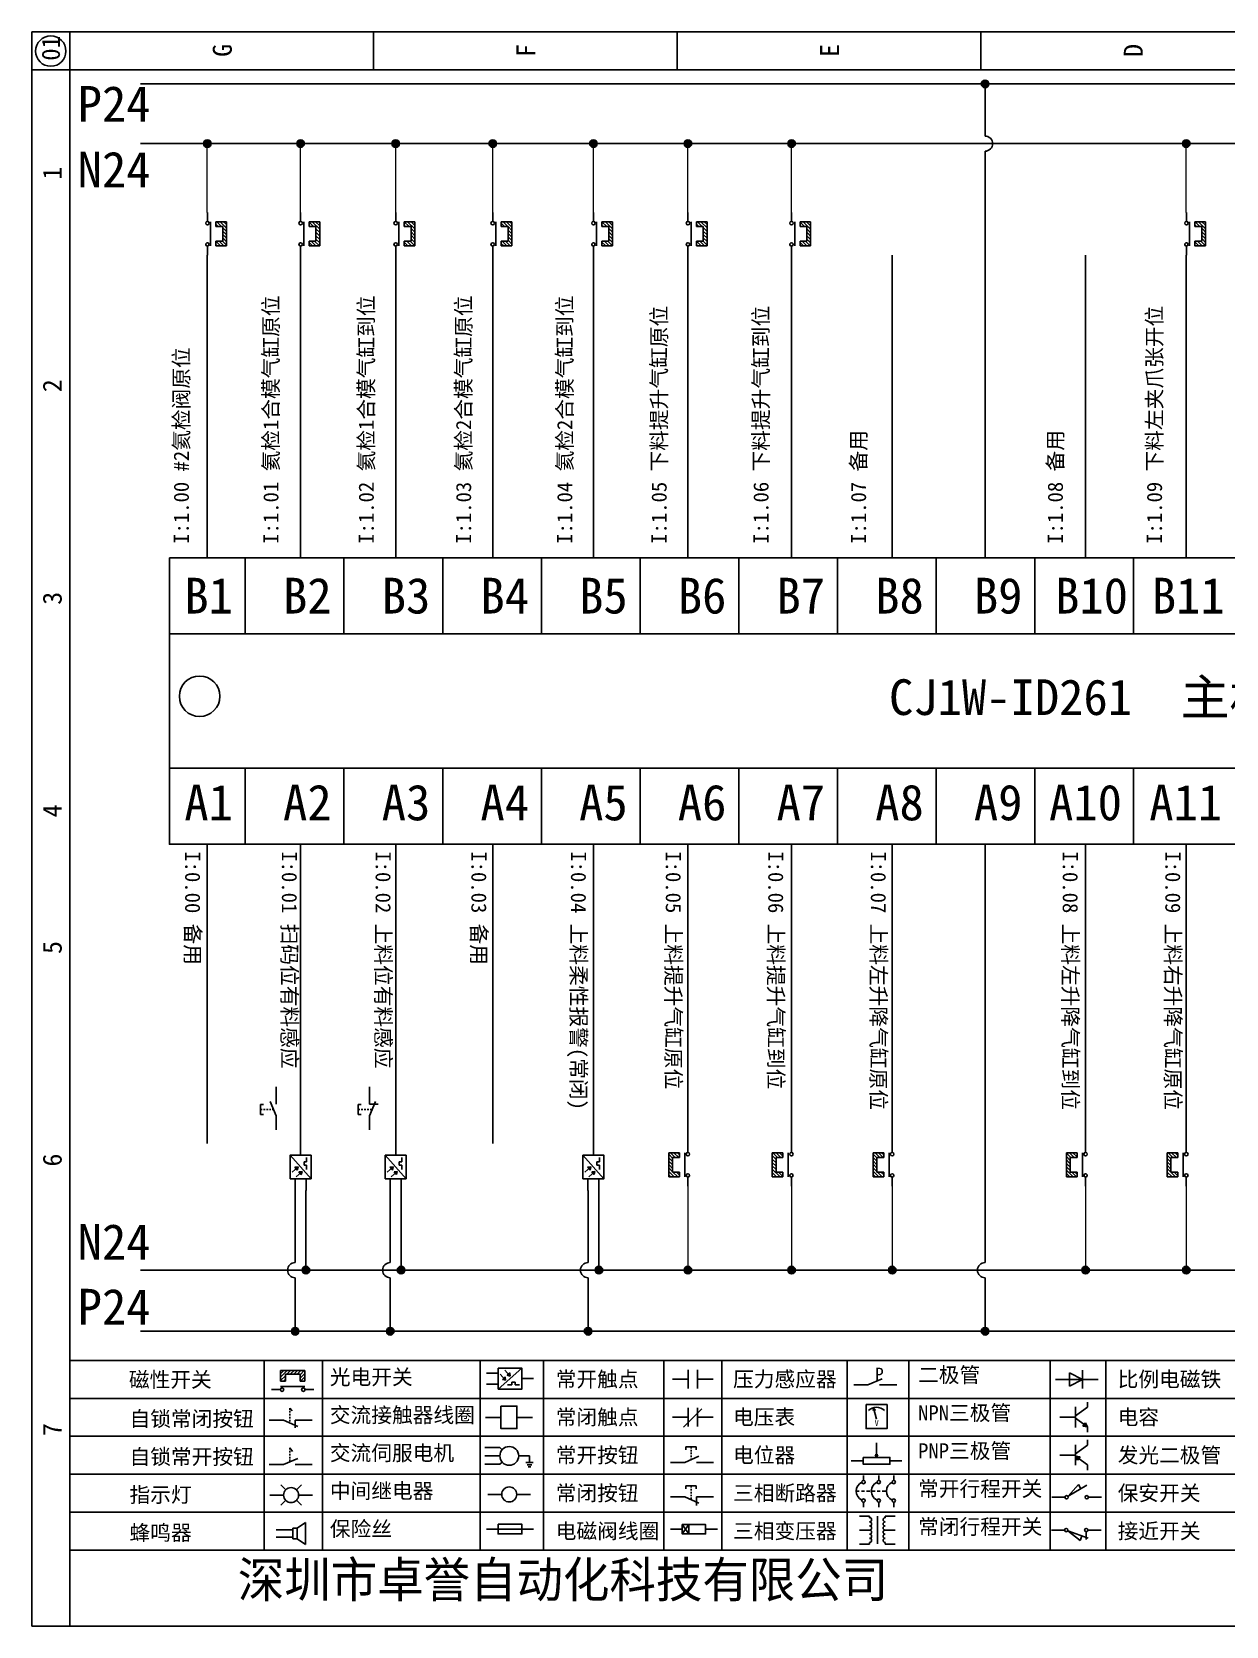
# Model space of a CAD drawing. Extents: x -5838 to -2107, y -921 to 708.
# Drawn here: x -4790.3 to -4633, y -530.6 to -320.6 of the extents above; entities that cross this region are included whole.
import ezdxf

# ---------------------------------------------------------------- set-up
doc = ezdxf.new("R2010")
doc.units = 0
doc.header["$MEASUREMENT"] = 0
doc.styles.add('汉字', font='')
doc.styles.get('汉字').set_extended_font_data('新宋体')

# ---------------------------------------------------------------- blocks, each defined once
blk = doc.blocks.new('磁性开关')
at = {"linetype": 'ByBlock'}
h = blk.add_hatch(dxfattribs=at)
h.set_pattern_fill('ANSI31', color=256, scale=0.1, style=0)
h.set_pattern_definition([(45, (0, 0), (-0.224506403, 0.224506403), [])])
h.paths.add_polyline_path([(-1907.69, -775.29), (-1910.88, -775.29), (-1910.88, -776.69), (-1910.25, -776.69), (-1910.25, -775.79), (-1908.31, -775.79), (-1908.31, -776.69), (-1907.69, -776.69)])
for p, q in [((-1910.88, -776.69), (-1910.88, -775.29)), ((-1910.88, -775.29), (-1907.69, -775.29)), ((-1910.88, -776.69), (-1910.25, -776.69)), ((-1910.25, -776.69), (-1910.25, -775.79)), ((-1910.25, -775.79), (-1908.31, -775.79)), ((-1908.31, -776.69), (-1908.31, -775.79)), ((-1908.31, -776.69), (-1907.69, -776.69)), ((-1907.69, -775.29), (-1907.69, -776.69)), ((-1910.91, -777.81), (-1912.09, -777.81)), ((-1910.88, -777.39), (-1907.69, -777.39)), ((-1907.66, -777.81), (-1906.48, -777.81))]:
    blk.add_line(p, q, dxfattribs=at)
for centre in [(-1910.68, -777.81), (-1907.88, -777.81)]:
    blk.add_circle(centre, 0.225, dxfattribs=at)
blk = doc.blocks.new('*U101')
at = {"linetype": 'ByBlock'}
for p, q in [((-1909.23, -780.45), (-1909.23, -780.67)), ((-1909.23, -780.45), (-1908.92, -780.84)), ((-1909.23, -780.84), (-1909.23, -781.05)), ((-1911.92, -782.07), (-1910.06, -782.07)), ((-1910.06, -782.07), (-1908.18, -782.88)), ((-1909.23, -781.23), (-1909.23, -781.44)), ((-1909.23, -781.61), (-1909.23, -781.83)), ((-1909.23, -782), (-1909.23, -782.21)), ((-1909.23, -782.38), (-1909.23, -782.43)), ((-1908.52, -783.07), (-1908.52, -782.07)), ((-1906.25, -782.07), (-1908.52, -782.07))]:
    blk.add_line(p, q, dxfattribs=at)
blk = doc.blocks.new('*U102')
at = {"linetype": 'ByBlock'}
for p, q in [((-1908.88, -791.17), (-1909.23, -790.71)), ((-1909.23, -790.71), (-1909.23, -790.92)), ((-1909.23, -791.09), (-1909.23, -791.31)), ((-1909.23, -791.48), (-1909.23, -791.69)), ((-1911.92, -792.89), (-1910.06, -792.89)), ((-1910.06, -792.89), (-1908.18, -792.08)), ((-1909.23, -791.86), (-1909.23, -792.08)), ((-1909.23, -792.25), (-1909.23, -792.47)), ((-1906.25, -792.89), (-1908.52, -792.89))]:
    blk.add_line(p, q, dxfattribs=at)
blk = doc.blocks.new('蜂鸣器')
at = {"linetype": 'ByBlock'}
for p, q in [((-1907.17, -795.53), (-1908.25, -796.26)), ((-1907.17, -795.53), (-1907.17, -798.41)), ((-1908.8, -796.48), (-1911.01, -796.48)), ((-1908.8, -797.46), (-1911.01, -797.46)), ((-1908.25, -796.26), (-1908.8, -796.26)), ((-1908.8, -797.68), (-1908.8, -796.26)), ((-1908.25, -797.68), (-1908.8, -797.68)), ((-1908.25, -797.68), (-1908.25, -796.26)), ((-1907.17, -798.41), (-1908.25, -797.68))]:
    blk.add_line(p, q, dxfattribs=at)
blk = doc.blocks.new('指示灯')
at = {"linetype": 'ByBlock'}
for p, q in [((-1854.25, -776.92), (-1856.06, -776.92)), ((-1854.62, -775.59), (-1853.97, -776.23)), ((-1851.9, -775.59), (-1852.54, -776.23)), ((-1852.26, -776.92), (-1850.45, -776.92)), ((-1854.62, -778.25), (-1853.97, -777.61)), ((-1851.9, -778.25), (-1852.54, -777.61))]:
    blk.add_line(p, q, dxfattribs=at)
blk.add_circle((-1853.26, -776.92), 0.992, dxfattribs=at)
blk = doc.blocks.new('光电开关')
at = {"linetype": 'ByBlock'}
h = blk.add_hatch(dxfattribs=at)
h.set_pattern_fill('ANSI31', color=256, scale=0.01, style=0)
h.set_pattern_definition([(45, (0.172267, 0), (-0.0224506403, 0.0224506403), [])])
h.paths.add_polyline_path([(-1882.44, -776.34), (-1882.5, -775.91), (-1882.68, -776.07)])
h.paths.add_polyline_path([(-1882.44, -776.34), (-1882.68, -776.07), (-1882.86, -776.23)])
h.paths.add_polyline_path([(-1883.11, -776.45), (-1883.29, -776.61), (-1883.05, -776.88)])
h.paths.add_polyline_path([(-1883.29, -776.61), (-1883.47, -776.77), (-1883.05, -776.88)])
for p, q in [((-1884.01, -775.96), (-1885.56, -775.96)), ((-1880.91, -775.3), (-1884.01, -778.05)), ((-1883.75, -776.09), (-1883.05, -776.88)), ((-1883.11, -776.45), (-1883.47, -776.77)), ((-1883.05, -776.88), (-1883.47, -776.77)), ((-1883.14, -775.55), (-1882.44, -776.34)), ((-1883.05, -776.88), (-1883.11, -776.45)), ((-1882.5, -775.91), (-1882.86, -776.23)), ((-1882.44, -776.34), (-1882.86, -776.23)), ((-1882.44, -776.34), (-1882.5, -775.91)), ((-1879.37, -776.67), (-1880.91, -776.67)), ((-1884.01, -777.39), (-1885.56, -777.39)), ((-1882.78, -777.47), (-1882.23, -777.47)), ((-1882.23, -777.47), (-1882.23, -777.14)), ((-1882.23, -777.14), (-1881.78, -777.14)), ((-1881.78, -777.47), (-1881.78, -777.14)), ((-1881.23, -777.47), (-1881.78, -777.47))]:
    blk.add_line(p, q, dxfattribs=at)
blk.add_lwpolyline([(-1884.01, -775.3), (-1880.91, -775.3), (-1880.91, -778.05), (-1884.01, -778.05)], close=True, dxfattribs=at)
blk = doc.blocks.new('交流接触器线圈')
at = {"linetype": 'ByBlock'}
for p, q in [((-1880.82, -781.77), (-1882.87, -781.77)), ((-1878.72, -781.77), (-1876.67, -781.77))]:
    blk.add_line(p, q, dxfattribs=at)
blk.add_lwpolyline([(-1880.82, -780.28), (-1878.72, -780.28), (-1878.72, -783.26), (-1880.82, -783.26)], close=True, dxfattribs=at)
blk = doc.blocks.new('交流伺服电机')
at = {"linetype": 'ByBlock'}
for p, q in [((-1880.97, -785.75), (-1882.94, -785.75)), ((-1880.97, -786.85), (-1882.94, -786.85)), ((-1880.97, -785.75), (-1880.65, -786.03)), ((-1878.49, -786.85), (-1877.07, -786.85)), ((-1877.07, -786.85), (-1877.07, -787.72)), ((-1880.97, -787.94), (-1882.94, -787.94)), ((-1880.97, -787.94), (-1880.65, -787.67)), ((-1877.54, -787.72), (-1876.59, -787.72)), ((-1877.38, -788.01), (-1876.75, -788.01)), ((-1877.23, -788.29), (-1876.9, -788.29))]:
    blk.add_line(p, q, dxfattribs=at)
blk.add_circle((-1879.73, -786.85), 1.24, dxfattribs=at)
blk = doc.blocks.new('中间继电器')
at = {"linetype": 'ByBlock'}
for p, q in [((-1880.72, -791.92), (-1882.54, -791.92)), ((-1878.74, -791.92), (-1876.92, -791.92))]:
    blk.add_line(p, q, dxfattribs=at)
blk.add_circle((-1879.73, -791.92), 0.992, dxfattribs=at)
blk = doc.blocks.new('保险丝')
at = {"linetype": 'ByBlock'}
blk.add_line((-1882.72, -796.49), (-1876.55, -796.49), dxfattribs=at)
blk.add_lwpolyline([(-1881.2, -795.86), (-1878.06, -795.86), (-1878.06, -797.12), (-1881.2, -797.12)], close=True, dxfattribs=at)
blk = doc.blocks.new('常开按钮')
at = {"linetype": 'ByBlock'}
for p, q in [((-1910.06, -787.73), (-1908.18, -786.93)), ((-1909.9, -785.68), (-1908.56, -785.68)), ((-1909.9, -785.68), (-1909.9, -786.07)), ((-1909.23, -785.68), (-1909.23, -785.89)), ((-1909.23, -786.06), (-1909.23, -786.28)), ((-1909.23, -786.45), (-1909.23, -786.67)), ((-1909.23, -786.84), (-1909.23, -787.05)), ((-1909.23, -787.22), (-1909.23, -787.38)), ((-1908.56, -785.68), (-1908.56, -786.07)), ((-1911.92, -787.73), (-1910.06, -787.73)), ((-1906.25, -787.73), (-1908.52, -787.73))]:
    blk.add_line(p, q, dxfattribs=at)
blk = doc.blocks.new('常开触点')
at = {"linetype": 'ByBlock'}
for p, q in [((-1853.82, -782.99), (-1853.82, -780.56)), ((-1852.6, -782.99), (-1852.6, -780.56)), ((-1853.82, -781.77), (-1855.88, -781.77)), ((-1852.6, -781.77), (-1850.55, -781.77))]:
    blk.add_line(p, q, dxfattribs=at)
blk = doc.blocks.new('常闭触点')
at = {"linetype": 'ByBlock'}
for p, q in [((-1853.82, -786.77), (-1855.88, -786.77)), ((-1852.01, -785.66), (-1854.43, -788.1)), ((-1853.82, -787.99), (-1853.82, -785.56)), ((-1852.6, -787.99), (-1852.6, -785.56)), ((-1852.6, -786.77), (-1850.55, -786.77))]:
    blk.add_line(p, q, dxfattribs=at)
blk = doc.blocks.new('常闭按钮')
at = {"linetype": 'ByBlock'}
for p, q in [((-1854.11, -790.83), (-1852.77, -790.83)), ((-1854.11, -790.83), (-1854.11, -791.22)), ((-1853.44, -790.83), (-1853.44, -791.04)), ((-1853.44, -791.21), (-1853.44, -791.43)), ((-1853.44, -791.6), (-1853.44, -791.82)), ((-1852.77, -790.83), (-1852.77, -791.22)), ((-1856.13, -792.28), (-1854.28, -792.28)), ((-1854.28, -792.28), (-1852.4, -793.09)), ((-1853.44, -791.99), (-1853.44, -792.2)), ((-1853.44, -792.37), (-1853.44, -792.53)), ((-1850.47, -792.28), (-1852.73, -792.28)), ((-1852.73, -792.28), (-1852.73, -793.43))]:
    blk.add_line(p, q, dxfattribs=at)
blk = doc.blocks.new('电磁阀线圈')
at = {"linetype": 'ByBlock'}
for p, q in [((-1854.61, -796.54), (-1856.17, -796.54)), ((-1854.61, -795.92), (-1853.75, -797.16)), ((-1853.75, -795.92), (-1854.61, -797.16)), ((-1853.75, -795.92), (-1853.75, -797.16)), ((-1851.53, -796.54), (-1849.97, -796.54))]:
    blk.add_line(p, q, dxfattribs=at)
blk.add_lwpolyline([(-1854.61, -795.92), (-1851.53, -795.92), (-1851.53, -797.16), (-1854.61, -797.16)], close=True, dxfattribs=at)
blk = doc.blocks.new('电压表')
at = {"linetype": 'ByBlock'}
for p, q in [((-1814.84, -780.75), (-1814.91, -781.13)), ((-1814.6, -781.05), (-1814.91, -781.13)), ((-1814.84, -780.75), (-1814.46, -782.26)), ((-1814.84, -780.75), (-1814.6, -781.05))]:
    blk.add_line(p, q, dxfattribs=at)
blk.add_lwpolyline([(-1815.84, -780.34), (-1813.07, -780.34), (-1813.07, -783.49), (-1815.84, -783.49)], close=True, dxfattribs=at)
blk.add_arc((-1814.46, -782.26), 1.56, 46.8313, 133.1687, dxfattribs=at)
at = {"linetype": 'ByBlock', "insert": (-1814.7, -782.39), "char_height": 0.75, "width": 0.6768, "attachment_point": 1}
blk.add_mtext('V', dxfattribs=at)
blk = doc.blocks.new('电位器')
at = {"linetype": 'ByBlock'}
for p, q in [((-1814.45, -787.3), (-1814.45, -785.39)), ((-1814.45, -787.3), (-1814.62, -786.96)), ((-1814.62, -786.96), (-1814.27, -786.96)), ((-1814.45, -787.3), (-1814.27, -786.96)), ((-1816.21, -787.75), (-1817.79, -787.75)), ((-1812.68, -787.75), (-1811.1, -787.75))]:
    blk.add_line(p, q, dxfattribs=at)
blk.add_lwpolyline([(-1816.21, -787.3), (-1812.68, -787.3), (-1812.68, -788.2), (-1816.21, -788.2)], close=True, dxfattribs=at)
blk = doc.blocks.new('三相断路器')
at = {"linetype": 'ByBlock'}
for p, q in [((-1816.17, -790.33), (-1816.17, -789.7)), ((-1814.17, -790.33), (-1814.17, -789.7)), ((-1812.18, -790.33), (-1812.18, -789.7)), ((-1817.14, -791.74), (-1816.72, -791.74)), ((-1816.45, -791.74), (-1816.03, -791.74)), ((-1816.17, -793.19), (-1816.17, -793.83)), ((-1815.76, -791.74), (-1815.34, -791.74)), ((-1815.07, -791.74), (-1814.65, -791.74)), ((-1814.38, -791.74), (-1813.96, -791.74)), ((-1814.17, -793.19), (-1814.17, -793.83)), ((-1813.69, -791.74), (-1813.27, -791.74)), ((-1812.18, -793.19), (-1812.18, -793.83))]:
    blk.add_line(p, q, dxfattribs=at)
for centre in [(-1816.17, -790.55), (-1814.17, -790.55), (-1812.18, -790.55), (-1816.17, -792.98), (-1814.17, -792.98), (-1812.18, -792.98)]:
    blk.add_circle(centre, 0.219, dxfattribs=at)
for centre in [(-1815.81, -791.74), (-1813.82, -791.74), (-1811.83, -791.74)]:
    blk.add_arc(centre, 1.32, 115.5791, 244.4209, dxfattribs=at)
blk = doc.blocks.new('三相变压器')
at = {"linetype": 'ByBlock'}
for p, q in [((-1816.69, -795.03), (-1815.37, -795.03)), ((-1815.37, -795.03), (-1815.37, -795.24)), ((-1814.34, -798.7), (-1814.34, -795.04)), ((-1812, -795.03), (-1813.32, -795.03)), ((-1813.32, -795.03), (-1813.32, -795.24)), ((-1816.69, -796.87), (-1815.37, -796.87)), ((-1812, -796.87), (-1813.32, -796.87)), ((-1816.69, -798.71), (-1815.37, -798.71)), ((-1815.37, -798.71), (-1815.37, -798.5)), ((-1813.32, -798.71), (-1813.32, -798.5)), ((-1812, -798.71), (-1813.32, -798.71))]:
    blk.add_line(p, q, dxfattribs=at)
for centre, start, end in [((-1815.37, -795.51), 270, 90), ((-1815.37, -796.06), 270, 90), ((-1813.32, -795.51), 90, 270), ((-1813.32, -796.06), 90, 270), ((-1815.37, -796.6), 270, 90), ((-1815.37, -797.14), 270, 90), ((-1815.37, -797.68), 270, 90), ((-1815.37, -798.23), 270, 90), ((-1813.32, -796.6), 90, 270), ((-1813.32, -797.14), 90, 270), ((-1813.32, -797.68), 90, 270), ((-1813.32, -798.23), 90, 270)]:
    blk.add_arc(centre, 0.271, start, end, dxfattribs=at)
blk = doc.blocks.new('压力感应器')
at = {"linetype": 'ByBlock'}
for p, q in [((-1815.59, -777.73), (-1813.71, -776.93)), ((-1817.44, -777.73), (-1815.59, -777.73)), ((-1811.78, -777.73), (-1814.05, -777.73))]:
    blk.add_line(p, q, dxfattribs=at)
at = {"linetype": 'ByBlock', "insert": (-1814.65, -775.48), "char_height": 1.68, "width": 1.2242, "attachment_point": 1}
blk.add_mtext('{\\fNSimSun|b0|i0|c134|p49;P}', dxfattribs=at)
blk = doc.blocks.new('二极管')
at = {"linetype": 'ByBlock'}
for p, q in [((-1787.52, -776.77), (-1781.92, -776.77)), ((-1783.97, -776.77), (-1785.69, -775.9)), ((-1785.69, -775.9), (-1785.69, -777.65)), ((-1783.97, -776.77), (-1785.69, -777.65)), ((-1783.97, -777.99), (-1783.97, -775.56))]:
    blk.add_line(p, q, dxfattribs=at)
blk = doc.blocks.new('NPN三极管')
at = {"linetype": 'ByBlock'}
for p, q in [((-1785.73, -780.61), (-1785.73, -783.32)), ((-1785.73, -781.82), (-1784.15, -780.66)), ((-1784.15, -780.66), (-1784.15, -779.98)), ((-1785.73, -781.97), (-1787.81, -781.97)), ((-1785.73, -782.11), (-1784.15, -783.27)), ((-1784.41, -782.73), (-1784.74, -783.18)), ((-1784.15, -783.27), (-1784.74, -783.18)), ((-1784.15, -783.27), (-1784.41, -782.73)), ((-1784.15, -783.27), (-1784.15, -783.96))]:
    blk.add_line(p, q, dxfattribs=at)
blk = doc.blocks.new('PNP三极管')
at = {"linetype": 'ByBlock'}
for p, q in [((-1784.9, -785.38), (-1784.9, -788.09)), ((-1783.32, -785.43), (-1783.32, -784.75)), ((-1784.9, -786.74), (-1786.98, -786.74)), ((-1784.9, -786.59), (-1783.32, -785.43)), ((-1784.9, -786.88), (-1783.32, -788.04)), ((-1784.9, -786.88), (-1784.31, -786.97)), ((-1784.9, -786.88), (-1784.64, -787.42)), ((-1784.31, -786.97), (-1784.64, -787.42)), ((-1783.32, -788.04), (-1783.32, -788.73))]:
    blk.add_line(p, q, dxfattribs=at)
blk = doc.blocks.new('常开行程开关')
at = {"linetype": 'ByBlock'}
for p, q in [((-1785.89, -792.17), (-1784.52, -790.62)), ((-1785.89, -792.17), (-1783.43, -790.72)), ((-1784.52, -790.62), (-1784.19, -791.17)), ((-1786.29, -792.3), (-1788.01, -792.3)), ((-1781.48, -792.3), (-1783.21, -792.3))]:
    blk.add_line(p, q, dxfattribs=at)
for centre in [(-1786.07, -792.3), (-1783.42, -792.3)]:
    blk.add_circle(centre, 0.219, dxfattribs=at)
blk = doc.blocks.new('常闭行程开关')
at = {"linetype": 'ByBlock'}
for p, q in [((-1786.34, -796.62), (-1788.07, -796.62)), ((-1785.93, -796.72), (-1783.25, -797.7)), ((-1785.93, -796.72), (-1784.3, -798)), ((-1784.3, -798), (-1784.08, -797.4)), ((-1783.48, -796.84), (-1783.48, -797.85)), ((-1781.54, -796.62), (-1783.26, -796.62))]:
    blk.add_line(p, q, dxfattribs=at)
for centre in [(-1786.12, -796.62), (-1783.48, -796.62)]:
    blk.add_circle(centre, 0.219, dxfattribs=at)

msp = doc.modelspace()

# ---------------------------------------------------------------- hatches: boundary and pattern name
at = {"lineweight": -2}
h = msp.add_hatch(color=0, dxfattribs=at)
edge = h.paths.add_edge_path()
edge.add_arc((-4664.78, -327.43), 0.5, 0, 360)
h = msp.add_hatch(color=0, dxfattribs=at)
edge = h.paths.add_edge_path()
edge.add_arc((-4767.22, -335.3), 0.5, 0, 360)
h = msp.add_hatch(color=0, dxfattribs=at)
edge = h.paths.add_edge_path()
edge.add_arc((-4754.94, -335.3), 0.5, 0, 360)
h = msp.add_hatch(color=0, dxfattribs=at)
edge = h.paths.add_edge_path()
edge.add_arc((-4742.41, -335.3), 0.5, 0, 360)
h = msp.add_hatch(color=0, dxfattribs=at)
edge = h.paths.add_edge_path()
edge.add_arc((-4729.63, -335.3), 0.5, 0, 360)
h = msp.add_hatch(color=0, dxfattribs=at)
edge = h.paths.add_edge_path()
edge.add_arc((-4716.36, -335.3), 0.5, 0, 360)
h = msp.add_hatch(color=0, dxfattribs=at)
edge = h.paths.add_edge_path()
edge.add_arc((-4703.92, -335.3), 0.5, 0, 360)
h = msp.add_hatch(color=0, dxfattribs=at)
edge = h.paths.add_edge_path()
edge.add_arc((-4690.27, -335.3), 0.5, 0, 360)
h = msp.add_hatch(color=0, dxfattribs=at)
edge = h.paths.add_edge_path()
edge.add_arc((-4638.27, -335.3), 0.5, 0, 360)
h = msp.add_hatch(color=0, dxfattribs=at)
edge = h.paths.add_edge_path()
edge.add_arc((-4754.23, -483.69), 0.5, 0, 360)
h = msp.add_hatch(color=0, dxfattribs=at)
edge = h.paths.add_edge_path()
edge.add_arc((-4741.7, -483.69), 0.5, 0, 360)
h = msp.add_hatch(color=0, dxfattribs=at)
edge = h.paths.add_edge_path()
edge.add_arc((-4715.65, -483.69), 0.5, 0, 360)
h = msp.add_hatch(color=0, dxfattribs=at)
edge = h.paths.add_edge_path()
edge.add_arc((-4703.92, -483.69), 0.5, 0, 360)
h = msp.add_hatch(color=0, dxfattribs=at)
edge = h.paths.add_edge_path()
edge.add_arc((-4690.27, -483.69), 0.5, 0, 360)
h = msp.add_hatch(color=0, dxfattribs=at)
edge = h.paths.add_edge_path()
edge.add_arc((-4677, -483.69), 0.5, 0, 360)
h = msp.add_hatch(color=0, dxfattribs=at)
edge = h.paths.add_edge_path()
edge.add_arc((-4651.54, -483.69), 0.5, 0, 360)
h = msp.add_hatch(color=0, dxfattribs=at)
edge = h.paths.add_edge_path()
edge.add_arc((-4638.27, -483.69), 0.5, 0, 360)
h = msp.add_hatch(color=0, dxfattribs=at)
edge = h.paths.add_edge_path()
edge.add_arc((-4755.65, -491.74), 0.5, 0, 360)
h = msp.add_hatch(color=0, dxfattribs=at)
edge = h.paths.add_edge_path()
edge.add_arc((-4743.12, -491.74), 0.5, 0, 360)
h = msp.add_hatch(color=0, dxfattribs=at)
edge = h.paths.add_edge_path()
edge.add_arc((-4717.07, -491.74), 0.5, 0, 360)
h = msp.add_hatch(color=0, dxfattribs=at)
edge = h.paths.add_edge_path()
edge.add_arc((-4664.78, -491.74), 0.5, 0, 360)

# ---------------------------------------------------------------- linework, layer by layer
at = {"linetype": 'ByBlock'}
for p, q in [((-4790.33, -320.58), (-4493.33, -320.58)), ((-4790.33, -325.58), (-4790.33, -320.58)), ((-4785.33, -320.58), (-4785.33, -530.58)), ((-4790.33, -325.58), (-4790.33, -510.58)), ((-4498.33, -495.58), (-4785.33, -495.58)), ((-4498.33, -500.58), (-4785.33, -500.58)), ((-4498.33, -505.58), (-4785.33, -505.58)), ((-4790.33, -510.58), (-4790.33, -530.58)), ((-4498.33, -510.58), (-4785.33, -510.58)), ((-4498.33, -515.58), (-4785.33, -515.58)), ((-4498.33, -520.58), (-4785.33, -520.58)), ((-4493.33, -530.58), (-4790.33, -530.58))]:
    msp.add_line(p, q, dxfattribs=at)
at = {"color": 0, "lineweight": -2}
for p, q in [((-4776.02, -327.43), (-4509.27, -327.43)), ((-4664.78, -327.43), (-4664.78, -334.3)), ((-4776.02, -335.3), (-4573.57, -335.3)), ((-4664.78, -336.3), (-4664.78, -389.88)), ((-4767.22, -349.99), (-4767.22, -389.88)), ((-4754.94, -349.99), (-4754.94, -389.88)), ((-4742.41, -349.99), (-4742.41, -389.88)), ((-4729.63, -349.99), (-4729.63, -389.88)), ((-4716.36, -349.99), (-4716.36, -389.88)), ((-4703.92, -349.99), (-4703.92, -389.88)), ((-4690.27, -349.99), (-4690.27, -389.88)), ((-4677, -349.99), (-4677, -389.88)), ((-4651.54, -349.99), (-4651.54, -389.88)), ((-4638.27, -349.99), (-4638.27, -389.88)), ((-4762.22, -389.88), (-4762.22, -399.88)), ((-4749.22, -389.88), (-4749.22, -399.88)), ((-4736.22, -389.88), (-4736.22, -399.88)), ((-4723.22, -389.88), (-4723.22, -399.88)), ((-4710.22, -389.88), (-4710.22, -399.88)), ((-4697.22, -389.88), (-4697.22, -399.88)), ((-4684.22, -389.88), (-4684.22, -399.88)), ((-4671.22, -389.88), (-4671.22, -399.88)), ((-4658.22, -389.88), (-4658.22, -399.88)), ((-4645.22, -389.88), (-4645.22, -399.88)), ((-4772.22, -399.88), (-4506.2, -399.88)), ((-4772.22, -417.58), (-4506.2, -417.58)), ((-4762.22, -417.58), (-4762.22, -427.58)), ((-4749.22, -417.58), (-4749.22, -427.58)), ((-4736.22, -417.58), (-4736.22, -427.58)), ((-4723.22, -417.58), (-4723.22, -427.58)), ((-4710.22, -417.58), (-4710.22, -427.58)), ((-4697.22, -417.58), (-4697.22, -427.58)), ((-4684.22, -417.58), (-4684.22, -427.58)), ((-4671.22, -417.58), (-4671.22, -427.58)), ((-4658.22, -417.58), (-4658.22, -427.58)), ((-4645.22, -417.58), (-4645.22, -427.58)), ((-4767.22, -427.59), (-4767.22, -467.01)), ((-4754.94, -427.59), (-4754.94, -467.01)), ((-4742.41, -427.59), (-4742.41, -467.01)), ((-4729.63, -427.59), (-4729.63, -467.01)), ((-4716.36, -427.59), (-4716.36, -467.01)), ((-4703.92, -427.59), (-4703.92, -467.01)), ((-4690.27, -427.59), (-4690.27, -467.01)), ((-4677, -427.59), (-4677, -467.01)), ((-4664.78, -427.58), (-4664.78, -482.69)), ((-4651.54, -427.59), (-4651.54, -467.01)), ((-4638.27, -427.59), (-4638.27, -467.01)), ((-4755.65, -473.2), (-4755.65, -482.69)), ((-4754.23, -473.2), (-4754.23, -483.69)), ((-4743.12, -473.2), (-4743.12, -482.69)), ((-4741.7, -473.2), (-4741.7, -483.69)), ((-4717.07, -473.2), (-4717.07, -482.69)), ((-4715.65, -473.2), (-4715.65, -483.69)), ((-4776.02, -483.69), (-4509.27, -483.69)), ((-4755.65, -484.69), (-4755.65, -491.74)), ((-4743.12, -484.69), (-4743.12, -491.74)), ((-4717.07, -484.69), (-4717.07, -491.74)), ((-4664.78, -484.69), (-4664.78, -491.74)), ((-4776.02, -491.74), (-4509.27, -491.74)), ((-4759.75, -495.58), (-4759.75, -520.58)), ((-4752.07, -495.58), (-4752.07, -520.58)), ((-4731.28, -495.58), (-4731.28, -520.58)), ((-4722.93, -495.58), (-4722.93, -520.58)), ((-4707.08, -495.58), (-4707.08, -520.58)), ((-4699.43, -495.58), (-4699.43, -520.58)), ((-4682.93, -495.58), (-4682.93, -520.58)), ((-4674.83, -495.58), (-4674.83, -520.58)), ((-4656.21, -495.58), (-4656.21, -520.58)), ((-4648.85, -495.58), (-4648.85, -520.58))]:
    msp.add_line(p, q, dxfattribs=at)
at = {"lineweight": 0}
for p, q in [((-4767.22, -344.37), (-4767.22, -335.3)), ((-4754.94, -344.37), (-4754.94, -335.3)), ((-4742.41, -344.37), (-4742.41, -335.3)), ((-4729.63, -344.37), (-4729.63, -335.3)), ((-4716.36, -344.37), (-4716.36, -335.3)), ((-4703.92, -344.37), (-4703.92, -335.3)), ((-4690.27, -344.37), (-4690.27, -335.3)), ((-4638.27, -344.37), (-4638.27, -335.3)), ((-4703.92, -472.62), (-4703.92, -483.69)), ((-4690.27, -472.62), (-4690.27, -483.69)), ((-4677, -472.62), (-4677, -483.69)), ((-4651.54, -472.62), (-4651.54, -483.69)), ((-4638.27, -472.62), (-4638.27, -483.69))]:
    msp.add_line(p, q, dxfattribs=at)
at = {"linetype": 'ByBlock'}
for points in [[(-4745.33, -320.58), (-4745.33, -325.58)], [(-4705.33, -320.58), (-4705.33, -325.58)], [(-4665.33, -320.58), (-4665.33, -325.58)], [(-4498.33, -325.58), (-4790.33, -325.58)]]:
    msp.add_lwpolyline(points, dxfattribs=at)
at = {"color": 0, "lineweight": -2}
msp.add_lwpolyline([(-4772.22, -389.88), (-4506.2, -389.88), (-4506.2, -427.58), (-4772.22, -427.58)], close=True, dxfattribs=at)
at = {"linetype": 'ByBlock'}
msp.add_circle((-4787.84, -323.11), 2, dxfattribs=at)
at = {"color": 0, "lineweight": -2}
for centre, radius in [((-4664.78, -327.43), 0.5), ((-4767.22, -335.3), 0.5), ((-4754.94, -335.3), 0.5), ((-4742.41, -335.3), 0.5), ((-4729.63, -335.3), 0.5), ((-4716.36, -335.3), 0.5), ((-4703.92, -335.3), 0.5), ((-4690.27, -335.3), 0.5), ((-4638.27, -335.3), 0.5), ((-4768.23, -408.1), 2.67), ((-4754.23, -483.69), 0.5), ((-4741.7, -483.69), 0.5), ((-4715.65, -483.69), 0.5), ((-4703.92, -483.69), 0.5), ((-4690.27, -483.69), 0.5), ((-4677, -483.69), 0.5), ((-4651.54, -483.69), 0.5), ((-4638.27, -483.69), 0.5), ((-4755.65, -491.74), 0.5), ((-4743.12, -491.74), 0.5), ((-4717.07, -491.74), 0.5), ((-4664.78, -491.74), 0.5)]:
    msp.add_circle(centre, radius, dxfattribs=at)
for centre, start, end in [((-4664.78, -335.3), 270, 90), ((-4755.65, -483.69), 90, 270), ((-4743.12, -483.69), 90, 270), ((-4717.07, -483.69), 90, 270), ((-4664.78, -483.69), 90, 270)]:
    msp.add_arc(centre, 1, start, end, dxfattribs=at)

# ---------------------------------------------------------------- block references
at = {"linetype": 'ByBlock'}
for name, p, rotation in [('磁性开关', (-3989.4, -2256.46), 270), ('磁性开关', (-3977.12, -2256.46), 270), ('磁性开关', (-3964.6, -2256.46), 270), ('磁性开关', (-3951.82, -2256.46), 270), ('磁性开关', (-3938.55, -2256.46), 270), ('磁性开关', (-3926.1, -2256.46), 270), ('磁性开关', (-3912.46, -2256.46), 270), ('磁性开关', (-3860.45, -2256.46), 270), ('常开按钮', (-5545.89, 1446.7), 90), ('常闭按钮', (-5538.16, 1390.91), 90), ('光电开关', (-5531.61, 1412.36), 90), ('光电开关', (-5519.08, 1412.36), 90), ('光电开关', (-5493.04, 1412.36), 90), ('磁性开关', (-5481.73, 1439.47), 90), ('磁性开关', (-5468.09, 1439.47), 90), ('磁性开关', (-5454.82, 1439.47), 90), ('磁性开关', (-5429.35, 1439.47), 90), ('磁性开关', (-5416.08, 1439.47), 90)]:
    msp.add_blockref(name, p, dxfattribs=dict(at, rotation=rotation))
for name, p in [('磁性开关', (-2846.69, 278.38)), ('光电开关', (-2844.88, 278.69)), ('常开触点', (-2850.06, 283.72)), ('压力感应器', (-2864.62, 278.94)), ('二极管', (-2867.96, 278.69)), ('*U101', (-2847.14, 278.6)), ('交流接触器线圈', (-2847.72, 278.69)), ('常闭触点', (-2850.06, 283.72)), ('电压表', (-2864.62, 278.94)), ('NPN三极管', (-2867.14, 278.92)), ('PNP三极管', (-2867.96, 278.69)), ('*U102', (-2847.14, 283.6)), ('交流伺服电机', (-2847.72, 278.69)), ('常开按钮', (-2794.28, 278.72)), ('电位器', (-2864.62, 278.94)), ('指示灯', (-2902.93, 263.6)), ('中间继电器', (-2847.72, 278.69)), ('常闭按钮', (-2850.06, 278.72)), ('三相断路器', (-2864.62, 278.94)), ('常开行程开关', (-2867.96, 278.69)), ('三相变压器', (-2864.62, 278.94)), ('蜂鸣器', (-2847.14, 278.6)), ('保险丝', (-2847.72, 278.69)), ('电磁阀线圈', (-2850.06, 278.72)), ('常闭行程开关', (-2867.96, 278.69))]:
    msp.add_blockref(name, p, dxfattribs=at)

# ---------------------------------------------------------------- texts
at = {"linetype": 'ByBlock', "attachment_point": 1, "rotation": 90}
for s, insert, char_height, width in [('{\\fKaiTi_GB2312|b0|i0|c134|p0;01}', (-4789.04, -324.38), 2.4, 60.2542), ('{\\fKaiTi_GB2312|b0|i0|c134|p0;G}', (-4766.5, -323.87), 2.5, 5), ('{\\fKaiTi_GB2312|b0|i0|c134|p0;F}', (-4726.5, -323.87), 2.5, 5), ('{\\fKaiTi_GB2312|b0|i0|c134|p0;E}', (-4686.5, -323.87), 2.5, 5), ('{\\fKaiTi_GB2312|b0|i0|c134|p0;D}', (-4646.5, -323.87), 2.5, 5), ('{\\fKaiTi_GB2312|b0|i0|c134|p49;1}', (-4788.9, -340.04), 2.5, 11.7517), ('{\\fKaiTi_GB2312|b0|i0|c134|p49;2}', (-4788.9, -368.04), 2.5, 11.7517), ('{\\fKaiTi_GB2312|b0|i0|c134|p49;3}', (-4788.9, -396.04), 2.5, 11.7517), ('{\\fKaiTi_GB2312|b0|i0|c134|p49;4}', (-4788.9, -424.04), 2.5, 11.7517), ('{\\fKaiTi_GB2312|b0|i0|c134|p49;5}', (-4788.9, -442.04), 2.5, 11.7517), ('{\\fKaiTi_GB2312|b0|i0|c134|p49;6}', (-4788.9, -470.04), 2.5, 11.7517), ('{\\fKaiTi_GB2312|b0|i0|c134|p49;7}', (-4788.9, -505.54), 2.5, 11.7517)]:
    msp.add_mtext(s, dxfattribs=dict(at, insert=insert, char_height=char_height, width=width))
at = {"color": 0, "lineweight": -2, "attachment_point": 1}
for s, insert, char_height, width in [('P24', (-4784.3, -327.71), 4.706, 14.2731), ('N24', (-4784.3, -336.35), 4.706, 14.2731), ('B1', (-4770.25, -392.49), 4.706, 7.2035), ('B2', (-4757.25, -392.49), 4.706, 7.2035), ('B3', (-4744.25, -392.49), 4.706, 7.2035), ('B4', (-4731.25, -392.49), 4.706, 7.2035), ('B5', (-4718.25, -392.49), 4.706, 7.2035), ('B6', (-4705.25, -392.49), 4.706, 7.2035), ('B7', (-4692.25, -392.49), 4.706, 7.2035), ('B8', (-4679.25, -392.49), 4.706, 7.2035), ('B9', (-4666.25, -392.49), 4.706, 7.2035), ('B10', (-4655.55, -392.49), 4.706, 7.2035), ('B11', (-4642.81, -392.49), 4.706, 7.2035), ('CJ1W-ID261  {\\fSimSun|b0|i0|c134|p2;主机架槽}02  S1', (-4677.43, -405.86), 4.7064, 110.2879), ('A1', (-4770.25, -419.73), 4.706, 7.2035), ('A2', (-4757.25, -419.73), 4.706, 7.2035), ('A3', (-4744.25, -419.73), 4.706, 7.2035), ('A4', (-4731.25, -419.73), 4.706, 7.2035), ('A5', (-4718.25, -419.73), 4.706, 7.2035), ('A6', (-4705.25, -419.73), 4.706, 7.2035), ('A7', (-4692.25, -419.73), 4.706, 7.2035), ('A8', (-4679.25, -419.73), 4.706, 7.2035), ('A9', (-4666.25, -419.73), 4.706, 7.2035), ('A10', (-4656.35, -419.73), 4.706, 7.2035), ('A11', (-4643.15, -419.73), 4.706, 7.2035), ('N24', (-4784.3, -477.62), 4.706, 14.2731), ('P24', (-4784.3, -486.15), 4.706, 14.2731), ('深圳市卓誉自动化科技有限公司', (-4763.2, -522.11), 4.7064, 96.1138)]:
    msp.add_mtext(s, dxfattribs=dict(at, insert=insert, char_height=char_height, width=width))
at = {"color": 0, "lineweight": -2, "char_height": 2, "width": 71.7944, "attachment_point": 1}
for s, insert, rotation in [('I:1.01 {\\fNSimSun|b0|i0|c134|p49;\\C256;氦检1合\\fSimSun|b0|i0|c134|p2;模\\fNSimSun|b0|i0|c134|p49;气缸\\fSimSun|b0|i0|c134|p2;原位}', (-4759.85, -388.01), 90), ('I:1.02 {\\fNSimSun|b0|i0|c134|p49;\\C256;氦检1合\\fSimSun|b0|i0|c134|p2;模\\fNSimSun|b0|i0|c134|p49;气缸\\fSimSun|b0|i0|c134|p2;到位}', (-4747.29, -388.01), 90), ('I:1.03 {\\fNSimSun|b0|i0|c134|p49;\\C256;氦检2合\\fSimSun|b0|i0|c134|p2;模\\fNSimSun|b0|i0|c134|p49;气缸\\fSimSun|b0|i0|c134|p2;原位}', (-4734.47, -388.01), 90), ('I:1.04 {\\fNSimSun|b0|i0|c134|p49;\\C256;氦检2合\\fSimSun|b0|i0|c134|p2;模\\fNSimSun|b0|i0|c134|p49;气缸\\fSimSun|b0|i0|c134|p2;到位}', (-4721.15, -388.01), 90), ('I:1.05 {\\fSimSun|b0|i0|c134|p2;\\C256;下料提升气缸原位}', (-4708.72, -388.01), 90), ('I:1.06 {\\fSimSun|b0|i0|c134|p2;\\C256;下料提升气缸到位}', (-4695.3, -388.01), 90), ('I:1.09 {\\fSimSun|b0|i0|c134|p2;\\C256;下料左夹爪张开位}', (-4643.47, -388.01), 90), ('{\\C256;I:1.00 \\fSimSun|b0|i0|c134|p2;#2氦检阀原位}', (-4771.65, -388.01), 90), ('{\\C6;I:1.07 \\fSimSun|b0|i0|c134|p2;备用}', (-4682.45, -388.01), 90), ('{\\C6;I:1.08 \\fSimSun|b0|i0|c134|p2;备用}', (-4656.53, -388.01), 90), ('{\\C6;I:0.00 \\fSimSun|b0|i0|c134|p2;备用}', (-4768.14, -428.52), 270), ('I:0.01 {\\fSimSun|b0|i0|c134|p2;\\C256;扫码位有料感应}', (-4755.4, -428.52), 270), ('I:0.02 {\\fSimSun|b0|i0|c134|p2;上料位有料感应}', (-4743.05, -428.52), 270), ('{\\C6;I:0.03 \\fSimSun|b0|i0|c134|p2;备用}', (-4730.44, -428.52), 270), ('I:0.04 {\\fSimSun|b0|i0|c134|p2;\\C256;上料柔性报警(常闭)}', (-4717.32, -428.52), 270), ('I:0.05 {\\fSimSun|b0|i0|c134|p2;\\C256;上料提升气缸原位}', (-4704.83, -428.52), 270), ('I:0.06 {\\fSimSun|b0|i0|c134|p2;\\C256;上料提升气缸到位}', (-4691.33, -428.52), 270), ('I:0.07 {\\fSimSun|b0|i0|c134|p2;\\C256;上料左升降气缸原位}', (-4677.82, -428.52), 270), ('{\\C256;I:0.08 \\fSimSun|b0|i0|c134|p2;上料左升降气缸到位}', (-4652.54, -428.52), 270), ('{\\C256;I:0.09 \\fSimSun|b0|i0|c134|p2;上料右升降气缸原位}', (-4639.03, -428.52), 270)]:
    msp.add_mtext(s, dxfattribs=dict(at, insert=insert, rotation=rotation))
at = {"char_height": 2, "attachment_point": 1, "style": '汉字'}
for s, insert in [('{\\fKaiTi_GB2312|b0|i0|c134|p49;磁性开关}', (-4777.55, -497.11)), ('{\\fKaiTi_GB2312|b0|i0|c134|p49;光电开关}', (-4751.08, -496.77)), ('{\\fKaiTi_GB2312|b0|i0|c134|p49;常开触点}', (-4721.33, -497.06)), ('{\\fKaiTi_GB2312|b0|i0|c134|p49;压力感应器}', (-4697.97, -497.05)), ('{\\fKaiTi_GB2312|b0|i0|c134|p49;二极管}', (-4673.6, -496.49)), ('{\\fKaiTi_GB2312|b0|i0|c134|p49;比例电磁铁}', (-4647.31, -497.06)), ('{\\fKaiTi_GB2312|b0|i0|c134|p49;交流接触器线圈}', (-4751.08, -501.77)), ('{\\fKaiTi_GB2312|b0|i0|c134|p49;常闭触点}', (-4721.33, -502.06)), ('{\\fKaiTi_GB2312|b0|i0|c134|p49;电压表}', (-4697.97, -502.05)), ('{\\fKaiTi_GB2312|b0|i0|c134|p49;NPN三极管}', (-4673.6, -501.49)), ('{\\fKaiTi_GB2312|b0|i0|c134|p49;电容}', (-4647.31, -502.06)), ('{\\fKaiTi_GB2312|b0|i0|c134|p49;自锁常闭按钮}', (-4777.47, -502.27)), ('{\\fKaiTi_GB2312|b0|i0|c134|p49;自锁常开按钮}', (-4777.47, -507.27)), ('{\\fKaiTi_GB2312|b0|i0|c134|p49;交流伺服电机}', (-4751.08, -506.77)), ('{\\fKaiTi_GB2312|b0|i0|c134|p49;常开按钮}', (-4721.33, -507.06)), ('{\\fKaiTi_GB2312|b0|i0|c134|p49;电位器}', (-4697.97, -507.05)), ('{\\fKaiTi_GB2312|b0|i0|c134|p49;PNP三极管}', (-4673.6, -506.49)), ('{\\fKaiTi_GB2312|b0|i0|c134|p49;发光二极管}', (-4647.31, -507.06)), ('{\\fKaiTi_GB2312|b0|i0|c134|p49;指示灯}', (-4777.47, -512.27)), ('{\\fKaiTi_GB2312|b0|i0|c134|p49;中间继电器}', (-4751.08, -511.77)), ('{\\fKaiTi_GB2312|b0|i0|c134|p49;常闭按钮}', (-4721.33, -512.06)), ('{\\fKaiTi_GB2312|b0|i0|c134|p49;三相断路器}', (-4697.97, -512.05)), ('{\\fKaiTi_GB2312|b0|i0|c134|p49;常开行程开关}', (-4673.6, -511.49)), ('{\\fKaiTi_GB2312|b0|i0|c134|p49;保安开关}', (-4647.31, -512.06)), ('{\\fKaiTi_GB2312|b0|i0|c134|p49;保险丝}', (-4751.08, -516.77)), ('{\\fKaiTi_GB2312|b0|i0|c134|p49;常闭行程开关}', (-4673.6, -516.49)), ('{\\fKaiTi_GB2312|b0|i0|c134|p49;蜂鸣器}', (-4777.47, -517.27)), ('{\\fKaiTi_GB2312|b0|i0|c134|p49;电磁阀线圈}', (-4721.33, -517.06)), ('{\\fKaiTi_GB2312|b0|i0|c134|p49;三相变压器}', (-4697.97, -517.05)), ('{\\fKaiTi_GB2312|b0|i0|c134|p49;接近开关}', (-4647.31, -517.06))]:
    msp.add_mtext(s, dxfattribs=dict(at, insert=insert))

doc.saveas('drawing.dxf')
